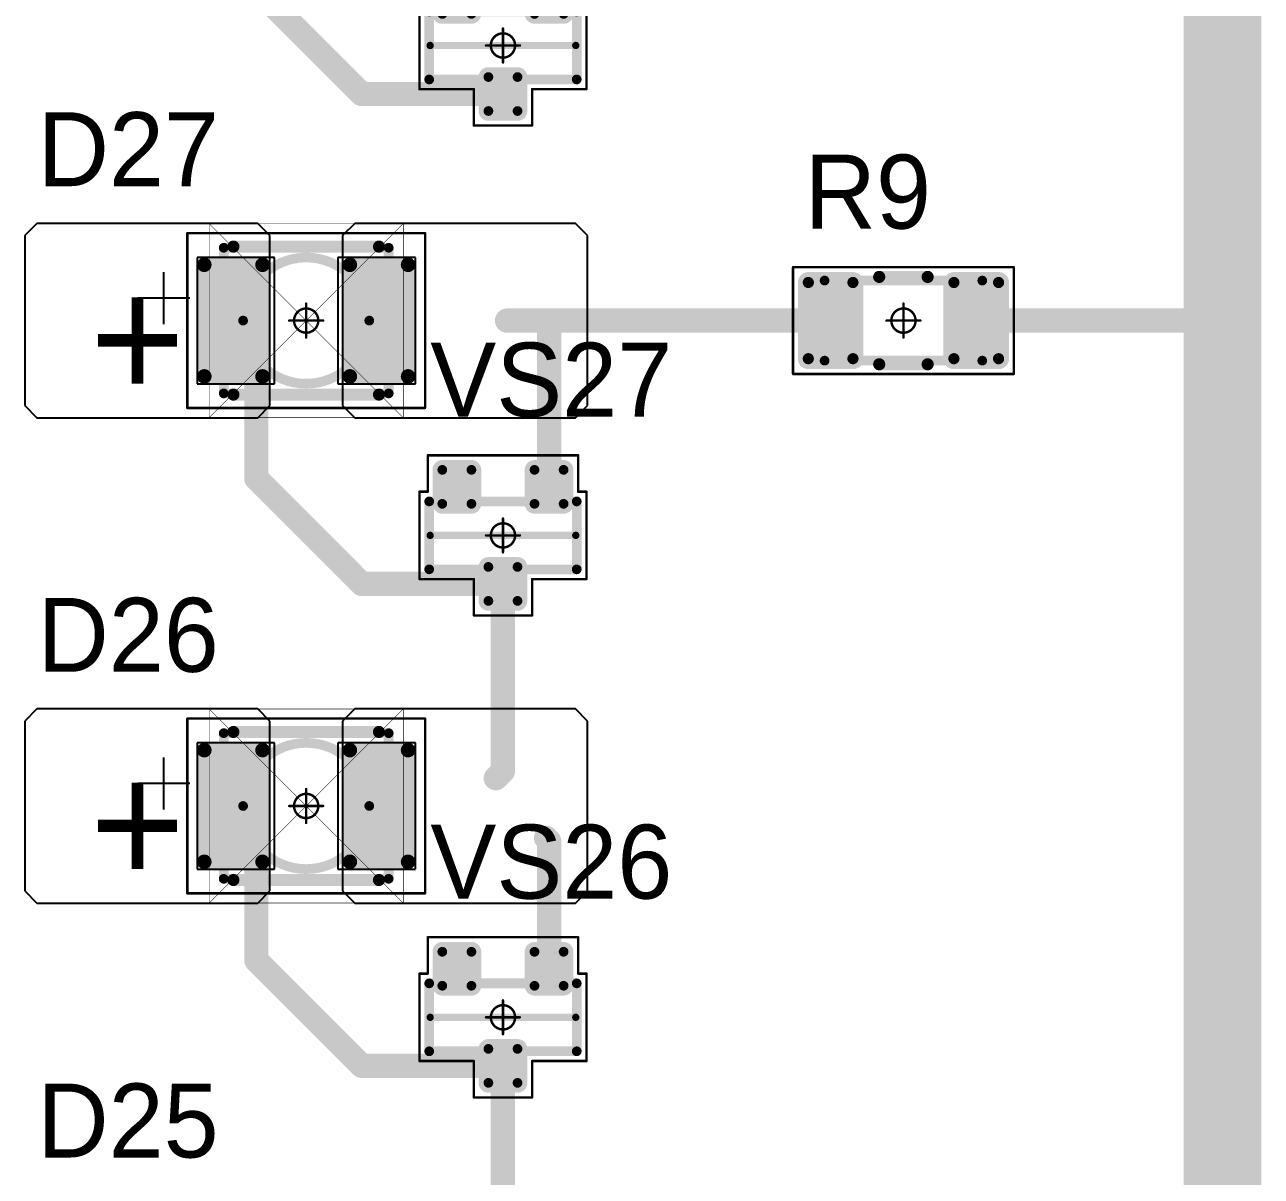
# Model space of a CAD drawing. Header units: millimetres. Extents: x 0 to 775, y 25 to 939.
# Drawn here: x 117.53 to 143.02, y 108.77 to 132.5 of the extents above; entities that cross this region are included whole.
import ezdxf

# ---------------------------------------------------------------- set-up
doc = ezdxf.new("R2010")
doc.units = ezdxf.units.MM
for name, color, linetype in [('Mechanical13', 56, 'Continuous'), ('Mechanical15', 56, 'Continuous'), ('Mechanical9', 56, 'Continuous'), ('TopLayer', 1, 'Continuous'), ('TopOverlay', 2, 'Continuous'), ('TopPaste', 8, 'Continuous'), ('TopSolder', 216, 'Continuous')]:
    doc.layers.add(name, color=color, linetype=linetype)

# ---------------------------------------------------------------- blocks, each defined once
blk = doc.blocks.new('SOT23_41')
at = {"layer": 'Mechanical13', "const_width": 0.2}
for points in [[(0.7, 1.52), (-0.7, 1.52)], [(-0.7, -1.52), (-0.7, 1.52)], [(0.7, -1.52), (0.7, 1.52)], [(0.7, -1.52), (-0.7, -1.52)]]:
    blk.add_lwpolyline(points, dxfattribs=at)
at = {"layer": 'Mechanical13', "const_width": 0.1}
for points in [[(-0.75, 1.52, 1), (-0.65, 1.52, 1)], [(-0.75, 1.52, 1), (-0.65, 1.52, 1)], [(0.65, 1.52, 1), (0.75, 1.52, 1)], [(0.65, 1.52, 1), (0.75, 1.52, 1)], [(-0.75, -1.52, 1), (-0.65, -1.52, 1)], [(-0.75, -1.52, 1), (-0.65, -1.52, 1)], [(0.65, -1.52, 1), (0.75, -1.52, 1)], [(0.65, -1.52, 1), (0.75, -1.52, 1)]]:
    blk.add_lwpolyline(points, format="xyb", close=True, dxfattribs=at)
at = {"layer": 'Mechanical15', "const_width": 0.05}
for points in [[(-1.65, -1.55), (-1.65, 1.55)], [(-0.9, 1.55), (-1.65, 1.55)], [(-0.9, 1.55), (-0.9, 1.72)], [(0.9, 1.72), (-0.9, 1.72)], [(0.9, 0.6), (0.9, 1.72)], [(1.65, 0.6), (0.9, 0.6)], [(1.65, -0.6), (1.65, 0.6)], [(0, -0.35), (0, 0.35)], [(0.35, 0), (-0.35, 0)], [(1.65, -0.6), (0.9, -0.6)], [(0.9, -1.72), (0.9, -0.6)], [(-0.9, -1.55), (-1.65, -1.55)], [(-0.9, -1.72), (-0.9, -1.55)], [(0.9, -1.72), (-0.9, -1.72)]]:
    blk.add_lwpolyline(points, dxfattribs=at)
at = {"layer": 'Mechanical15'}
for points, const_width in [([(-1.662, 1.55, 1), (-1.637, 1.55, 1)], 0.025), ([(-1.662, 1.55, 1), (-1.637, 1.55, 1)], 0.025), ([(-0.913, 1.72, 1), (-0.888, 1.72, 1)], 0.025), ([(-0.913, 1.72, 1), (-0.888, 1.72, 1)], 0.025), ([(-0.913, 1.55, 1), (-0.888, 1.55, 1)], 0.025), ([(-0.913, 1.55, 1), (-0.888, 1.55, 1)], 0.025), ([(0.888, 1.72, 1), (0.913, 1.72, 1)], 0.025), ([(0.888, 1.72, 1), (0.913, 1.72, 1)], 0.025), ([(0.888, 0.6, 1), (0.913, 0.6, 1)], 0.025), ([(0.888, 0.6, 1), (0.913, 0.6, 1)], 0.025), ([(1.637, 0.6, 1), (1.662, 0.6, 1)], 0.025), ([(1.637, 0.6, 1), (1.662, 0.6, 1)], 0.025), ([(0.25, 0, 1), (-0.25, 0, 1)], 0.05), ([(-0.012, 0.35, 1), (0.012, 0.35, 1)], 0.025), ([(-0.362, 0, 1), (-0.337, 0, 1)], 0.025), ([(-0.262, 0, 1), (-0.238, 0, 1)], 0.025), ([(0.238, 0, 1), (0.262, 0, 1)], 0.025), ([(0.337, 0, 1), (0.362, 0, 1)], 0.025), ([(-0.012, -0.35, 1), (0.012, -0.35, 1)], 0.025), ([(0.888, -0.6, 1), (0.913, -0.6, 1)], 0.025), ([(0.888, -0.6, 1), (0.913, -0.6, 1)], 0.025), ([(1.637, -0.6, 1), (1.662, -0.6, 1)], 0.025), ([(1.637, -0.6, 1), (1.662, -0.6, 1)], 0.025), ([(-1.662, -1.55, 1), (-1.637, -1.55, 1)], 0.025), ([(-1.662, -1.55, 1), (-1.637, -1.55, 1)], 0.025), ([(-0.913, -1.55, 1), (-0.888, -1.55, 1)], 0.025), ([(-0.913, -1.55, 1), (-0.888, -1.55, 1)], 0.025), ([(-0.913, -1.72, 1), (-0.888, -1.72, 1)], 0.025), ([(-0.913, -1.72, 1), (-0.888, -1.72, 1)], 0.025), ([(0.888, -1.72, 1), (0.913, -1.72, 1)], 0.025), ([(0.888, -1.72, 1), (0.913, -1.72, 1)], 0.025)]:
    blk.add_lwpolyline(points, format="xyb", close=True, dxfattribs=dict(at, const_width=const_width))
at = {"layer": 'TopLayer', "const_width": 0.1}
for points in [[(-1.4, 1.25, 1), (-1.3, 1.25, 1)], [(-0.7, 1.25, 1), (-0.6, 1.25, 1)], [(-1.4, 0.65, 1), (-1.3, 0.65, 1)], [(-0.7, 0.65, 1), (-0.6, 0.65, 1)], [(0.6, 0.3, 1), (0.7, 0.3, 1)], [(1.3, 0.3, 1), (1.4, 0.3, 1)], [(0.6, -0.3, 1), (0.7, -0.3, 1)], [(1.3, -0.3, 1), (1.4, -0.3, 1)], [(-1.4, -0.65, 1), (-1.3, -0.65, 1)], [(-0.7, -0.65, 1), (-0.6, -0.65, 1)], [(-1.4, -1.25, 1), (-1.3, -1.25, 1)], [(-0.7, -1.25, 1), (-0.6, -1.25, 1)]]:
    blk.add_lwpolyline(points, format="xyb", close=True, dxfattribs=at)
at = {"layer": 'TopLayer'}
for points in [[(-1.35, 1.35), (-1.35, 0.55), (-0.65, 1.35), (-0.65, 0.55)], [(-1.45, 1.25), (-1.45, 0.65), (-0.55, 1.25), (-0.55, 0.65)], [(0.55, 0.3), (0.55, -0.3), (1.45, 0.3), (1.45, -0.3)], [(0.65, 0.4), (0.65, -0.4), (1.35, 0.4), (1.35, -0.4)], [(-1.45, -0.65), (-1.45, -1.25), (-0.55, -0.65), (-0.55, -1.25)], [(-1.35, -0.55), (-1.35, -1.35), (-0.65, -0.55), (-0.65, -1.35)]]:
    blk.add_solid(points, dxfattribs=at)
at = {"layer": 'TopOverlay', "const_width": 0.15}
blk.add_lwpolyline([(0, -1.5), (0, 1.5)], dxfattribs=at)
at = {"layer": 'TopOverlay', "const_width": 0.075}
for points in [[(-0.038, 1.5, 1), (0.038, 1.5, 1)], [(-0.038, -1.5, 1), (0.038, -1.5, 1)]]:
    blk.add_lwpolyline(points, format="xyb", close=True, dxfattribs=at)
at = {"layer": 'TopPaste', "const_width": 0.075}
for points in [[(-1.387, 1.25, 1), (-1.313, 1.25, 1)], [(-0.687, 1.25, 1), (-0.613, 1.25, 1)], [(-1.387, 0.65, 1), (-1.313, 0.65, 1)], [(-0.687, 0.65, 1), (-0.613, 0.65, 1)], [(0.613, 0.3, 1), (0.687, 0.3, 1)], [(1.313, 0.3, 1), (1.387, 0.3, 1)], [(0.613, -0.3, 1), (0.687, -0.3, 1)], [(1.313, -0.3, 1), (1.387, -0.3, 1)], [(-1.387, -0.65, 1), (-1.313, -0.65, 1)], [(-0.687, -0.65, 1), (-0.613, -0.65, 1)], [(-1.387, -1.25, 1), (-1.313, -1.25, 1)], [(-0.687, -1.25, 1), (-0.613, -1.25, 1)]]:
    blk.add_lwpolyline(points, format="xyb", close=True, dxfattribs=at)
at = {"layer": 'TopPaste'}
for points in [[(-1.35, 1.325), (-1.35, 0.575), (-0.65, 1.325), (-0.65, 0.575)], [(-1.425, 1.25), (-1.425, 0.65), (-0.575, 1.25), (-0.575, 0.65)], [(0.575, 0.3), (0.575, -0.3), (1.425, 0.3), (1.425, -0.3)], [(0.65, 0.375), (0.65, -0.375), (1.35, 0.375), (1.35, -0.375)], [(-1.425, -0.65), (-1.425, -1.25), (-0.575, -0.65), (-0.575, -1.25)], [(-1.35, -0.575), (-1.35, -1.325), (-0.65, -0.575), (-0.65, -1.325)]]:
    blk.add_solid(points, dxfattribs=at)
at = {"layer": 'TopSolder', "const_width": 0.202}
for points in [[(-1.451, 1.25, 1), (-1.249, 1.25, 1)], [(-0.751, 1.25, 1), (-0.549, 1.25, 1)], [(-1.451, 0.65, 1), (-1.249, 0.65, 1)], [(-0.751, 0.65, 1), (-0.549, 0.65, 1)], [(0.549, 0.3, 1), (0.751, 0.3, 1)], [(1.249, 0.3, 1), (1.451, 0.3, 1)], [(0.549, -0.3, 1), (0.751, -0.3, 1)], [(1.249, -0.3, 1), (1.451, -0.3, 1)], [(-1.451, -0.65, 1), (-1.249, -0.65, 1)], [(-0.751, -0.65, 1), (-0.549, -0.65, 1)], [(-1.451, -1.25, 1), (-1.249, -1.25, 1)], [(-0.751, -1.25, 1), (-0.549, -1.25, 1)]]:
    blk.add_lwpolyline(points, format="xyb", close=True, dxfattribs=at)
at = {"layer": 'TopSolder'}
for points in [[(-1.35, 1.452), (-1.35, 0.448), (-0.65, 1.452), (-0.65, 0.448)], [(-1.552, 1.25), (-1.552, 0.65), (-0.448, 1.25), (-0.448, 0.65)], [(0.448, 0.3), (0.448, -0.3), (1.552, 0.3), (1.552, -0.3)], [(0.65, 0.502), (0.65, -0.502), (1.35, 0.502), (1.35, -0.502)], [(-1.35, -0.448), (-1.35, -1.452), (-0.65, -0.448), (-0.65, -1.452)], [(-1.552, -0.65), (-1.552, -1.25), (-0.448, -0.65), (-0.448, -1.25)]]:
    blk.add_solid(points, dxfattribs=at)
blk = doc.blocks.new('SOT23_42')
at = {"layer": 'Mechanical13', "const_width": 0.2}
for points in [[(0.7, 1.52), (-0.7, 1.52)], [(-0.7, -1.52), (-0.7, 1.52)], [(0.7, -1.52), (0.7, 1.52)], [(0.7, -1.52), (-0.7, -1.52)]]:
    blk.add_lwpolyline(points, dxfattribs=at)
at = {"layer": 'Mechanical13', "const_width": 0.1}
for points in [[(-0.75, 1.52, 1), (-0.65, 1.52, 1)], [(-0.75, 1.52, 1), (-0.65, 1.52, 1)], [(0.65, 1.52, 1), (0.75, 1.52, 1)], [(0.65, 1.52, 1), (0.75, 1.52, 1)], [(-0.75, -1.52, 1), (-0.65, -1.52, 1)], [(-0.75, -1.52, 1), (-0.65, -1.52, 1)], [(0.65, -1.52, 1), (0.75, -1.52, 1)], [(0.65, -1.52, 1), (0.75, -1.52, 1)]]:
    blk.add_lwpolyline(points, format="xyb", close=True, dxfattribs=at)
at = {"layer": 'Mechanical15', "const_width": 0.05}
for points in [[(-1.65, -1.55), (-1.65, 1.55)], [(-0.9, 1.55), (-1.65, 1.55)], [(-0.9, 1.55), (-0.9, 1.72)], [(0.9, 1.72), (-0.9, 1.72)], [(0.9, 0.6), (0.9, 1.72)], [(1.65, 0.6), (0.9, 0.6)], [(1.65, -0.6), (1.65, 0.6)], [(0, -0.35), (0, 0.35)], [(0.35, 0), (-0.35, 0)], [(1.65, -0.6), (0.9, -0.6)], [(0.9, -1.72), (0.9, -0.6)], [(-0.9, -1.55), (-1.65, -1.55)], [(-0.9, -1.72), (-0.9, -1.55)], [(0.9, -1.72), (-0.9, -1.72)]]:
    blk.add_lwpolyline(points, dxfattribs=at)
at = {"layer": 'Mechanical15'}
for points, const_width in [([(-1.662, 1.55, 1), (-1.637, 1.55, 1)], 0.025), ([(-1.662, 1.55, 1), (-1.637, 1.55, 1)], 0.025), ([(-0.913, 1.72, 1), (-0.888, 1.72, 1)], 0.025), ([(-0.913, 1.72, 1), (-0.888, 1.72, 1)], 0.025), ([(-0.913, 1.55, 1), (-0.888, 1.55, 1)], 0.025), ([(-0.913, 1.55, 1), (-0.888, 1.55, 1)], 0.025), ([(0.888, 1.72, 1), (0.913, 1.72, 1)], 0.025), ([(0.888, 1.72, 1), (0.913, 1.72, 1)], 0.025), ([(0.888, 0.6, 1), (0.913, 0.6, 1)], 0.025), ([(0.888, 0.6, 1), (0.913, 0.6, 1)], 0.025), ([(1.637, 0.6, 1), (1.662, 0.6, 1)], 0.025), ([(1.637, 0.6, 1), (1.662, 0.6, 1)], 0.025), ([(0.25, 0, 1), (-0.25, 0, 1)], 0.05), ([(-0.012, 0.35, 1), (0.012, 0.35, 1)], 0.025), ([(-0.362, 0, 1), (-0.337, 0, 1)], 0.025), ([(-0.262, 0, 1), (-0.238, 0, 1)], 0.025), ([(0.238, 0, 1), (0.262, 0, 1)], 0.025), ([(0.337, 0, 1), (0.362, 0, 1)], 0.025), ([(-0.012, -0.35, 1), (0.012, -0.35, 1)], 0.025), ([(0.888, -0.6, 1), (0.913, -0.6, 1)], 0.025), ([(0.888, -0.6, 1), (0.913, -0.6, 1)], 0.025), ([(1.637, -0.6, 1), (1.662, -0.6, 1)], 0.025), ([(1.637, -0.6, 1), (1.662, -0.6, 1)], 0.025), ([(-1.662, -1.55, 1), (-1.637, -1.55, 1)], 0.025), ([(-1.662, -1.55, 1), (-1.637, -1.55, 1)], 0.025), ([(-0.913, -1.55, 1), (-0.888, -1.55, 1)], 0.025), ([(-0.913, -1.55, 1), (-0.888, -1.55, 1)], 0.025), ([(-0.913, -1.72, 1), (-0.888, -1.72, 1)], 0.025), ([(-0.913, -1.72, 1), (-0.888, -1.72, 1)], 0.025), ([(0.888, -1.72, 1), (0.913, -1.72, 1)], 0.025), ([(0.888, -1.72, 1), (0.913, -1.72, 1)], 0.025)]:
    blk.add_lwpolyline(points, format="xyb", close=True, dxfattribs=dict(at, const_width=const_width))
at = {"layer": 'TopLayer', "const_width": 0.1}
for points in [[(-1.4, 1.25, 1), (-1.3, 1.25, 1)], [(-0.7, 1.25, 1), (-0.6, 1.25, 1)], [(-1.4, 0.65, 1), (-1.3, 0.65, 1)], [(-0.7, 0.65, 1), (-0.6, 0.65, 1)], [(0.6, 0.3, 1), (0.7, 0.3, 1)], [(1.3, 0.3, 1), (1.4, 0.3, 1)], [(0.6, -0.3, 1), (0.7, -0.3, 1)], [(1.3, -0.3, 1), (1.4, -0.3, 1)], [(-1.4, -0.65, 1), (-1.3, -0.65, 1)], [(-0.7, -0.65, 1), (-0.6, -0.65, 1)], [(-1.4, -1.25, 1), (-1.3, -1.25, 1)], [(-0.7, -1.25, 1), (-0.6, -1.25, 1)]]:
    blk.add_lwpolyline(points, format="xyb", close=True, dxfattribs=at)
at = {"layer": 'TopLayer'}
for points in [[(-1.35, 1.35), (-1.35, 0.55), (-0.65, 1.35), (-0.65, 0.55)], [(-1.45, 1.25), (-1.45, 0.65), (-0.55, 1.25), (-0.55, 0.65)], [(0.55, 0.3), (0.55, -0.3), (1.45, 0.3), (1.45, -0.3)], [(0.65, 0.4), (0.65, -0.4), (1.35, 0.4), (1.35, -0.4)], [(-1.45, -0.65), (-1.45, -1.25), (-0.55, -0.65), (-0.55, -1.25)], [(-1.35, -0.55), (-1.35, -1.35), (-0.65, -0.55), (-0.65, -1.35)]]:
    blk.add_solid(points, dxfattribs=at)
at = {"layer": 'TopOverlay', "const_width": 0.15}
blk.add_lwpolyline([(0, -1.5), (0, 1.5)], dxfattribs=at)
at = {"layer": 'TopOverlay', "const_width": 0.075}
for points in [[(-0.038, 1.5, 1), (0.038, 1.5, 1)], [(-0.038, -1.5, 1), (0.038, -1.5, 1)]]:
    blk.add_lwpolyline(points, format="xyb", close=True, dxfattribs=at)
at = {"layer": 'TopPaste', "const_width": 0.075}
for points in [[(-1.387, 1.25, 1), (-1.313, 1.25, 1)], [(-0.687, 1.25, 1), (-0.613, 1.25, 1)], [(-1.387, 0.65, 1), (-1.313, 0.65, 1)], [(-0.687, 0.65, 1), (-0.613, 0.65, 1)], [(0.613, 0.3, 1), (0.687, 0.3, 1)], [(1.313, 0.3, 1), (1.387, 0.3, 1)], [(0.613, -0.3, 1), (0.687, -0.3, 1)], [(1.313, -0.3, 1), (1.387, -0.3, 1)], [(-1.387, -0.65, 1), (-1.313, -0.65, 1)], [(-0.687, -0.65, 1), (-0.613, -0.65, 1)], [(-1.387, -1.25, 1), (-1.313, -1.25, 1)], [(-0.687, -1.25, 1), (-0.613, -1.25, 1)]]:
    blk.add_lwpolyline(points, format="xyb", close=True, dxfattribs=at)
at = {"layer": 'TopPaste'}
for points in [[(-1.35, 1.325), (-1.35, 0.575), (-0.65, 1.325), (-0.65, 0.575)], [(-1.425, 1.25), (-1.425, 0.65), (-0.575, 1.25), (-0.575, 0.65)], [(0.575, 0.3), (0.575, -0.3), (1.425, 0.3), (1.425, -0.3)], [(0.65, 0.375), (0.65, -0.375), (1.35, 0.375), (1.35, -0.375)], [(-1.425, -0.65), (-1.425, -1.25), (-0.575, -0.65), (-0.575, -1.25)], [(-1.35, -0.575), (-1.35, -1.325), (-0.65, -0.575), (-0.65, -1.325)]]:
    blk.add_solid(points, dxfattribs=at)
at = {"layer": 'TopSolder', "const_width": 0.202}
for points in [[(-1.451, 1.25, 1), (-1.249, 1.25, 1)], [(-0.751, 1.25, 1), (-0.549, 1.25, 1)], [(-1.451, 0.65, 1), (-1.249, 0.65, 1)], [(-0.751, 0.65, 1), (-0.549, 0.65, 1)], [(0.549, 0.3, 1), (0.751, 0.3, 1)], [(1.249, 0.3, 1), (1.451, 0.3, 1)], [(0.549, -0.3, 1), (0.751, -0.3, 1)], [(1.249, -0.3, 1), (1.451, -0.3, 1)], [(-1.451, -0.65, 1), (-1.249, -0.65, 1)], [(-0.751, -0.65, 1), (-0.549, -0.65, 1)], [(-1.451, -1.25, 1), (-1.249, -1.25, 1)], [(-0.751, -1.25, 1), (-0.549, -1.25, 1)]]:
    blk.add_lwpolyline(points, format="xyb", close=True, dxfattribs=at)
at = {"layer": 'TopSolder'}
for points in [[(-1.35, 1.452), (-1.35, 0.448), (-0.65, 1.452), (-0.65, 0.448)], [(-1.552, 1.25), (-1.552, 0.65), (-0.448, 1.25), (-0.448, 0.65)], [(0.448, 0.3), (0.448, -0.3), (1.552, 0.3), (1.552, -0.3)], [(0.65, 0.502), (0.65, -0.502), (1.35, 0.502), (1.35, -0.502)], [(-1.35, -0.448), (-1.35, -1.452), (-0.65, -0.448), (-0.65, -1.452)], [(-1.552, -0.65), (-1.552, -1.25), (-0.448, -0.65), (-0.448, -1.25)]]:
    blk.add_solid(points, dxfattribs=at)
blk = doc.blocks.new('SOT23_43')
at = {"layer": 'Mechanical13', "const_width": 0.2}
for points in [[(0.7, 1.52), (-0.7, 1.52)], [(-0.7, -1.52), (-0.7, 1.52)], [(0.7, -1.52), (0.7, 1.52)], [(0.7, -1.52), (-0.7, -1.52)]]:
    blk.add_lwpolyline(points, dxfattribs=at)
at = {"layer": 'Mechanical13', "const_width": 0.1}
for points in [[(-0.75, 1.52, 1), (-0.65, 1.52, 1)], [(-0.75, 1.52, 1), (-0.65, 1.52, 1)], [(0.65, 1.52, 1), (0.75, 1.52, 1)], [(0.65, 1.52, 1), (0.75, 1.52, 1)], [(-0.75, -1.52, 1), (-0.65, -1.52, 1)], [(-0.75, -1.52, 1), (-0.65, -1.52, 1)], [(0.65, -1.52, 1), (0.75, -1.52, 1)], [(0.65, -1.52, 1), (0.75, -1.52, 1)]]:
    blk.add_lwpolyline(points, format="xyb", close=True, dxfattribs=at)
at = {"layer": 'Mechanical15', "const_width": 0.05}
for points in [[(-1.65, -1.55), (-1.65, 1.55)], [(-0.9, 1.55), (-1.65, 1.55)], [(-0.9, 1.55), (-0.9, 1.72)], [(0.9, 1.72), (-0.9, 1.72)], [(0.9, 0.6), (0.9, 1.72)], [(1.65, 0.6), (0.9, 0.6)], [(1.65, -0.6), (1.65, 0.6)], [(0, -0.35), (0, 0.35)], [(0.35, 0), (-0.35, 0)], [(1.65, -0.6), (0.9, -0.6)], [(0.9, -1.72), (0.9, -0.6)], [(-0.9, -1.55), (-1.65, -1.55)], [(-0.9, -1.72), (-0.9, -1.55)], [(0.9, -1.72), (-0.9, -1.72)]]:
    blk.add_lwpolyline(points, dxfattribs=at)
at = {"layer": 'Mechanical15'}
for points, const_width in [([(-1.662, 1.55, 1), (-1.637, 1.55, 1)], 0.025), ([(-1.662, 1.55, 1), (-1.637, 1.55, 1)], 0.025), ([(-0.913, 1.72, 1), (-0.888, 1.72, 1)], 0.025), ([(-0.913, 1.72, 1), (-0.888, 1.72, 1)], 0.025), ([(-0.913, 1.55, 1), (-0.888, 1.55, 1)], 0.025), ([(-0.913, 1.55, 1), (-0.888, 1.55, 1)], 0.025), ([(0.888, 1.72, 1), (0.913, 1.72, 1)], 0.025), ([(0.888, 1.72, 1), (0.913, 1.72, 1)], 0.025), ([(0.888, 0.6, 1), (0.913, 0.6, 1)], 0.025), ([(0.888, 0.6, 1), (0.913, 0.6, 1)], 0.025), ([(1.637, 0.6, 1), (1.662, 0.6, 1)], 0.025), ([(1.637, 0.6, 1), (1.662, 0.6, 1)], 0.025), ([(0.25, 0, 1), (-0.25, 0, 1)], 0.05), ([(-0.012, 0.35, 1), (0.012, 0.35, 1)], 0.025), ([(-0.362, 0, 1), (-0.337, 0, 1)], 0.025), ([(-0.262, 0, 1), (-0.238, 0, 1)], 0.025), ([(0.238, 0, 1), (0.262, 0, 1)], 0.025), ([(0.337, 0, 1), (0.362, 0, 1)], 0.025), ([(-0.012, -0.35, 1), (0.012, -0.35, 1)], 0.025), ([(0.888, -0.6, 1), (0.913, -0.6, 1)], 0.025), ([(0.888, -0.6, 1), (0.913, -0.6, 1)], 0.025), ([(1.637, -0.6, 1), (1.662, -0.6, 1)], 0.025), ([(1.637, -0.6, 1), (1.662, -0.6, 1)], 0.025), ([(-1.662, -1.55, 1), (-1.637, -1.55, 1)], 0.025), ([(-1.662, -1.55, 1), (-1.637, -1.55, 1)], 0.025), ([(-0.913, -1.55, 1), (-0.888, -1.55, 1)], 0.025), ([(-0.913, -1.55, 1), (-0.888, -1.55, 1)], 0.025), ([(-0.913, -1.72, 1), (-0.888, -1.72, 1)], 0.025), ([(-0.913, -1.72, 1), (-0.888, -1.72, 1)], 0.025), ([(0.888, -1.72, 1), (0.913, -1.72, 1)], 0.025), ([(0.888, -1.72, 1), (0.913, -1.72, 1)], 0.025)]:
    blk.add_lwpolyline(points, format="xyb", close=True, dxfattribs=dict(at, const_width=const_width))
at = {"layer": 'TopLayer', "const_width": 0.1}
for points in [[(-1.4, 1.25, 1), (-1.3, 1.25, 1)], [(-0.7, 1.25, 1), (-0.6, 1.25, 1)], [(-1.4, 0.65, 1), (-1.3, 0.65, 1)], [(-0.7, 0.65, 1), (-0.6, 0.65, 1)], [(0.6, 0.3, 1), (0.7, 0.3, 1)], [(1.3, 0.3, 1), (1.4, 0.3, 1)], [(0.6, -0.3, 1), (0.7, -0.3, 1)], [(1.3, -0.3, 1), (1.4, -0.3, 1)], [(-1.4, -0.65, 1), (-1.3, -0.65, 1)], [(-0.7, -0.65, 1), (-0.6, -0.65, 1)], [(-1.4, -1.25, 1), (-1.3, -1.25, 1)], [(-0.7, -1.25, 1), (-0.6, -1.25, 1)]]:
    blk.add_lwpolyline(points, format="xyb", close=True, dxfattribs=at)
at = {"layer": 'TopLayer'}
for points in [[(-1.35, 1.35), (-1.35, 0.55), (-0.65, 1.35), (-0.65, 0.55)], [(-1.45, 1.25), (-1.45, 0.65), (-0.55, 1.25), (-0.55, 0.65)], [(0.55, 0.3), (0.55, -0.3), (1.45, 0.3), (1.45, -0.3)], [(0.65, 0.4), (0.65, -0.4), (1.35, 0.4), (1.35, -0.4)], [(-1.45, -0.65), (-1.45, -1.25), (-0.55, -0.65), (-0.55, -1.25)], [(-1.35, -0.55), (-1.35, -1.35), (-0.65, -0.55), (-0.65, -1.35)]]:
    blk.add_solid(points, dxfattribs=at)
at = {"layer": 'TopOverlay', "const_width": 0.15}
blk.add_lwpolyline([(0, -1.5), (0, 1.5)], dxfattribs=at)
at = {"layer": 'TopOverlay', "const_width": 0.075}
for points in [[(-0.038, 1.5, 1), (0.038, 1.5, 1)], [(-0.038, -1.5, 1), (0.038, -1.5, 1)]]:
    blk.add_lwpolyline(points, format="xyb", close=True, dxfattribs=at)
at = {"layer": 'TopPaste', "const_width": 0.075}
for points in [[(-1.387, 1.25, 1), (-1.313, 1.25, 1)], [(-0.687, 1.25, 1), (-0.613, 1.25, 1)], [(-1.387, 0.65, 1), (-1.313, 0.65, 1)], [(-0.687, 0.65, 1), (-0.613, 0.65, 1)], [(0.613, 0.3, 1), (0.687, 0.3, 1)], [(1.313, 0.3, 1), (1.387, 0.3, 1)], [(0.613, -0.3, 1), (0.687, -0.3, 1)], [(1.313, -0.3, 1), (1.387, -0.3, 1)], [(-1.387, -0.65, 1), (-1.313, -0.65, 1)], [(-0.687, -0.65, 1), (-0.613, -0.65, 1)], [(-1.387, -1.25, 1), (-1.313, -1.25, 1)], [(-0.687, -1.25, 1), (-0.613, -1.25, 1)]]:
    blk.add_lwpolyline(points, format="xyb", close=True, dxfattribs=at)
at = {"layer": 'TopPaste'}
for points in [[(-1.35, 1.325), (-1.35, 0.575), (-0.65, 1.325), (-0.65, 0.575)], [(-1.425, 1.25), (-1.425, 0.65), (-0.575, 1.25), (-0.575, 0.65)], [(0.575, 0.3), (0.575, -0.3), (1.425, 0.3), (1.425, -0.3)], [(0.65, 0.375), (0.65, -0.375), (1.35, 0.375), (1.35, -0.375)], [(-1.425, -0.65), (-1.425, -1.25), (-0.575, -0.65), (-0.575, -1.25)], [(-1.35, -0.575), (-1.35, -1.325), (-0.65, -0.575), (-0.65, -1.325)]]:
    blk.add_solid(points, dxfattribs=at)
at = {"layer": 'TopSolder', "const_width": 0.202}
for points in [[(-1.451, 1.25, 1), (-1.249, 1.25, 1)], [(-0.751, 1.25, 1), (-0.549, 1.25, 1)], [(-1.451, 0.65, 1), (-1.249, 0.65, 1)], [(-0.751, 0.65, 1), (-0.549, 0.65, 1)], [(0.549, 0.3, 1), (0.751, 0.3, 1)], [(1.249, 0.3, 1), (1.451, 0.3, 1)], [(0.549, -0.3, 1), (0.751, -0.3, 1)], [(1.249, -0.3, 1), (1.451, -0.3, 1)], [(-1.451, -0.65, 1), (-1.249, -0.65, 1)], [(-0.751, -0.65, 1), (-0.549, -0.65, 1)], [(-1.451, -1.25, 1), (-1.249, -1.25, 1)], [(-0.751, -1.25, 1), (-0.549, -1.25, 1)]]:
    blk.add_lwpolyline(points, format="xyb", close=True, dxfattribs=at)
at = {"layer": 'TopSolder'}
for points in [[(-1.35, 1.452), (-1.35, 0.448), (-0.65, 1.452), (-0.65, 0.448)], [(-1.552, 1.25), (-1.552, 0.65), (-0.448, 1.25), (-0.448, 0.65)], [(0.448, 0.3), (0.448, -0.3), (1.552, 0.3), (1.552, -0.3)], [(0.65, 0.502), (0.65, -0.502), (1.35, 0.502), (1.35, -0.502)], [(-1.35, -0.448), (-1.35, -1.452), (-0.65, -0.448), (-0.65, -1.452)], [(-1.552, -0.65), (-1.552, -1.25), (-0.448, -0.65), (-0.448, -1.25)]]:
    blk.add_solid(points, dxfattribs=at)
blk = doc.blocks.new('RC1206S_85')
at = {"layer": 'Mechanical13', "const_width": 0.2}
for points in [[(-1.625, 0.825), (-1.625, -0.825)], [(1.625, 0.825), (-1.625, 0.825)], [(1.625, 0.825), (1.625, -0.825)], [(1.625, -0.825), (-1.625, -0.825)]]:
    blk.add_lwpolyline(points, dxfattribs=at)
at = {"layer": 'Mechanical13', "const_width": 0.1}
for points in [[(-1.675, 0.825, 1), (-1.575, 0.825, 1)], [(-1.675, 0.825, 1), (-1.575, 0.825, 1)], [(1.575, 0.825, 1), (1.675, 0.825, 1)], [(1.575, 0.825, 1), (1.675, 0.825, 1)], [(-1.675, -0.825, 1), (-1.575, -0.825, 1)], [(-1.675, -0.825, 1), (-1.575, -0.825, 1)], [(1.575, -0.825, 1), (1.675, -0.825, 1)], [(1.575, -0.825, 1), (1.675, -0.825, 1)]]:
    blk.add_lwpolyline(points, format="xyb", close=True, dxfattribs=at)
at = {"layer": 'Mechanical15', "const_width": 0.05}
for points in [[(-2.275, 1.1), (-2.275, -1.1)], [(2.275, 1.1), (-2.275, 1.1)], [(2.275, 1.1), (2.275, -1.1)], [(0, 0.35), (0, -0.35)], [(0.35, 0), (-0.35, 0)], [(2.275, -1.1), (-2.275, -1.1)]]:
    blk.add_lwpolyline(points, dxfattribs=at)
at = {"layer": 'Mechanical15'}
for points, const_width in [([(-2.287, 1.1, 1), (-2.262, 1.1, 1)], 0.025), ([(-2.287, 1.1, 1), (-2.262, 1.1, 1)], 0.025), ([(2.262, 1.1, 1), (2.287, 1.1, 1)], 0.025), ([(2.262, 1.1, 1), (2.287, 1.1, 1)], 0.025), ([(0.25, 0, 1), (-0.25, 0, 1)], 0.05), ([(-0.012, 0.35, 1), (0.012, 0.35, 1)], 0.025), ([(-0.362, 0, 1), (-0.337, 0, 1)], 0.025), ([(-0.262, 0, 1), (-0.238, 0, 1)], 0.025), ([(0.238, 0, 1), (0.262, 0, 1)], 0.025), ([(0.337, 0, 1), (0.362, 0, 1)], 0.025), ([(-0.012, -0.35, 1), (0.012, -0.35, 1)], 0.025), ([(-2.287, -1.1, 1), (-2.262, -1.1, 1)], 0.025), ([(-2.287, -1.1, 1), (-2.262, -1.1, 1)], 0.025), ([(2.262, -1.1, 1), (2.287, -1.1, 1)], 0.025), ([(2.262, -1.1, 1), (2.287, -1.1, 1)], 0.025)]:
    blk.add_lwpolyline(points, format="xyb", close=True, dxfattribs=dict(at, const_width=const_width))
at = {"layer": 'TopLayer', "const_width": 0.115}
for points in [[(-2.018, 0.785, 1), (-1.903, 0.785, 1)], [(-1.098, 0.785, 1), (-0.983, 0.785, 1)], [(0.983, 0.785, 1), (1.098, 0.785, 1)], [(1.903, 0.785, 1), (2.018, 0.785, 1)], [(-2.018, -0.785, 1), (-1.903, -0.785, 1)], [(-1.098, -0.785, 1), (-0.983, -0.785, 1)], [(0.983, -0.785, 1), (1.098, -0.785, 1)], [(1.903, -0.785, 1), (2.018, -0.785, 1)]]:
    blk.add_lwpolyline(points, format="xyb", close=True, dxfattribs=at)
at = {"layer": 'TopLayer'}
for points in [[(-2.075, -0.785), (-0.925, -0.785), (-2.075, 0.785), (-0.925, 0.785)], [(-1.96, -0.9), (-1.04, -0.9), (-1.96, 0.9), (-1.04, 0.9)], [(0.925, -0.785), (2.075, -0.785), (0.925, 0.785), (2.075, 0.785)], [(1.04, -0.9), (1.96, -0.9), (1.04, 0.9), (1.96, 0.9)]]:
    blk.add_solid(points, dxfattribs=at)
at = {"layer": 'TopOverlay', "const_width": 0.25}
for points in [[(0.5, 0.9), (-0.5, 0.9)], [(0.5, -0.9), (-0.5, -0.9)]]:
    blk.add_lwpolyline(points, dxfattribs=at)
at = {"layer": 'TopOverlay', "const_width": 0.125}
for points in [[(-0.562, 0.9, 1), (-0.437, 0.9, 1)], [(0.437, 0.9, 1), (0.562, 0.9, 1)], [(-0.562, -0.9, 1), (-0.437, -0.9, 1)], [(0.437, -0.9, 1), (0.562, -0.9, 1)]]:
    blk.add_lwpolyline(points, format="xyb", close=True, dxfattribs=at)
at = {"layer": 'TopPaste', "const_width": 0.09}
for points in [[(-2.005, 0.785, 1), (-1.915, 0.785, 1)], [(-1.085, 0.785, 1), (-0.995, 0.785, 1)], [(0.995, 0.785, 1), (1.085, 0.785, 1)], [(1.915, 0.785, 1), (2.005, 0.785, 1)], [(-2.005, -0.785, 1), (-1.915, -0.785, 1)], [(-1.085, -0.785, 1), (-0.995, -0.785, 1)], [(0.995, -0.785, 1), (1.085, -0.785, 1)], [(1.915, -0.785, 1), (2.005, -0.785, 1)]]:
    blk.add_lwpolyline(points, format="xyb", close=True, dxfattribs=at)
at = {"layer": 'TopPaste'}
for points in [[(-2.05, -0.785), (-0.95, -0.785), (-2.05, 0.785), (-0.95, 0.785)], [(-1.96, -0.875), (-1.04, -0.875), (-1.96, 0.875), (-1.04, 0.875)], [(0.95, -0.785), (2.05, -0.785), (0.95, 0.785), (2.05, 0.785)], [(1.04, -0.875), (1.96, -0.875), (1.04, 0.875), (1.96, 0.875)]]:
    blk.add_solid(points, dxfattribs=at)
at = {"layer": 'TopSolder', "const_width": 0.215}
for points in [[(-2.068, 0.785, 1), (-1.853, 0.785, 1)], [(-1.148, 0.785, 1), (-0.933, 0.785, 1)], [(0.933, 0.785, 1), (1.148, 0.785, 1)], [(1.853, 0.785, 1), (2.068, 0.785, 1)], [(-2.068, -0.785, 1), (-1.853, -0.785, 1)], [(-1.148, -0.785, 1), (-0.933, -0.785, 1)], [(0.933, -0.785, 1), (1.148, -0.785, 1)], [(1.853, -0.785, 1), (2.068, -0.785, 1)]]:
    blk.add_lwpolyline(points, format="xyb", close=True, dxfattribs=at)
at = {"layer": 'TopSolder'}
for points in [[(-2.175, -0.785), (-0.825, -0.785), (-2.175, 0.785), (-0.825, 0.785)], [(-1.96, -1), (-1.04, -1), (-1.96, 1), (-1.04, 1)], [(0.825, -0.785), (2.175, -0.785), (0.825, 0.785), (2.175, 0.785)], [(1.04, -1), (1.96, -1), (1.04, 1), (1.96, 1)]]:
    blk.add_solid(points, dxfattribs=at)
blk = doc.blocks.new('T66G_135')
at = {"layer": 'Mechanical13'}
for p, q in [((2.936, 0.071), (2.936, -1)), ((2.4, -0.464), (3.471, -0.464))]:
    blk.add_line(p, q, dxfattribs=at)
at = {"layer": 'Mechanical13', "const_width": 0.2}
for points in [[(-1.7, 1.5), (-1.7, -1.5)], [(1.7, 1.5), (-1.7, 1.5)], [(1.7, 1.5), (1.7, -1.5)], [(1.7, -1.5), (-1.7, -1.5)]]:
    blk.add_lwpolyline(points, dxfattribs=at)
at = {"layer": 'Mechanical13'}
for points, const_width in [([(-1.75, 1.5, 1), (-1.65, 1.5, 1)], 0.1), ([(-1.75, 1.5, 1), (-1.65, 1.5, 1)], 0.1), ([(1.65, 1.5, 1), (1.75, 1.5, 1)], 0.1), ([(1.65, 1.5, 1), (1.75, 1.5, 1)], 0.1), ([(1.3, 0, 1), (-1.3, 0, 1)], 0.2), ([(-1.35, 0, 1), (-1.25, 0, 1)], 0.1), ([(1.25, 0, 1), (1.35, 0, 1)], 0.1), ([(-1.75, -1.5, 1), (-1.65, -1.5, 1)], 0.1), ([(-1.75, -1.5, 1), (-1.65, -1.5, 1)], 0.1), ([(1.65, -1.5, 1), (1.75, -1.5, 1)], 0.1), ([(1.65, -1.5, 1), (1.75, -1.5, 1)], 0.1)]:
    blk.add_lwpolyline(points, format="xyb", close=True, dxfattribs=dict(at, const_width=const_width))
at = {"layer": 'Mechanical15', "const_width": 0.05}
for points in [[(2.45, 1.8), (-2.45, 1.8)], [(-2.45, 1.8), (-2.45, -1.8)], [(2.45, 1.8), (2.45, -1.8)], [(0, 0.35), (0, -0.35)], [(0.35, 0), (-0.35, 0)], [(2.45, -1.8), (-2.45, -1.8)]]:
    blk.add_lwpolyline(points, dxfattribs=at)
at = {"layer": 'Mechanical15'}
for points, const_width in [([(-2.462, 1.8, 1), (-2.438, 1.8, 1)], 0.025), ([(-2.462, 1.8, 1), (-2.438, 1.8, 1)], 0.025), ([(2.438, 1.8, 1), (2.462, 1.8, 1)], 0.025), ([(2.438, 1.8, 1), (2.462, 1.8, 1)], 0.025), ([(0.25, 0, 1), (-0.25, 0, 1)], 0.05), ([(-0.012, 0.35, 1), (0.012, 0.35, 1)], 0.025), ([(-0.362, 0, 1), (-0.337, 0, 1)], 0.025), ([(-0.262, 0, 1), (-0.238, 0, 1)], 0.025), ([(0.238, 0, 1), (0.262, 0, 1)], 0.025), ([(0.337, 0, 1), (0.362, 0, 1)], 0.025), ([(-0.012, -0.35, 1), (0.012, -0.35, 1)], 0.025), ([(-2.462, -1.8, 1), (-2.438, -1.8, 1)], 0.025), ([(-2.462, -1.8, 1), (-2.438, -1.8, 1)], 0.025), ([(2.438, -1.8, 1), (2.462, -1.8, 1)], 0.025), ([(2.438, -1.8, 1), (2.462, -1.8, 1)], 0.025)]:
    blk.add_lwpolyline(points, format="xyb", close=True, dxfattribs=dict(at, const_width=const_width))
at = {"layer": 'TopLayer'}
for p, q in [((-5.55, 2), (-5.8, 1.75)), ((-1, 2), (-5.55, 2)), ((-0.75, 1.75), (-1, 2)), ((1, 2), (0.75, 1.75)), ((5.55, 2), (1, 2)), ((5.8, 1.75), (5.55, 2)), ((-5.8, 1.75), (-5.8, -1.75)), ((-0.75, -1.75), (-0.75, 1.75)), ((0.75, 1.75), (0.75, -1.75)), ((5.8, -1.75), (5.8, 1.75)), ((-5.8, -1.75), (-5.55, -2)), ((-1, -2), (-0.75, -1.75)), ((0.75, -1.75), (1, -2)), ((5.55, -2), (5.8, -1.75)), ((-5.55, -2), (-1, -2)), ((1, -2), (5.55, -2))]:
    blk.add_line(p, q, dxfattribs=at)
at = {"layer": 'TopLayer', "const_width": 0.15}
for points in [[(-2.175, 1.15, 1), (-2.025, 1.15, 1)], [(-0.975, 1.15, 1), (-0.825, 1.15, 1)], [(0.825, 1.15, 1), (0.975, 1.15, 1)], [(2.025, 1.15, 1), (2.175, 1.15, 1)], [(-2.175, -1.15, 1), (-2.025, -1.15, 1)], [(-0.975, -1.15, 1), (-0.825, -1.15, 1)], [(0.825, -1.15, 1), (0.975, -1.15, 1)], [(2.025, -1.15, 1), (2.175, -1.15, 1)]]:
    blk.add_lwpolyline(points, format="xyb", close=True, dxfattribs=at)
at = {"layer": 'TopLayer'}
for points in [[(-0.9, 1.3), (-2.1, 1.3), (-0.9, -1.3), (-2.1, -1.3)], [(2.1, 1.3), (0.9, 1.3), (2.1, -1.3), (0.9, -1.3)], [(-0.75, 1.15), (-2.25, 1.15), (-0.75, -1.15), (-2.25, -1.15)], [(2.25, 1.15), (0.75, 1.15), (2.25, -1.15), (0.75, -1.15)]]:
    blk.add_solid(points, dxfattribs=at)
at = {"layer": 'TopOverlay', "const_width": 0.25}
for points in [[(1.5, 1.525), (-1.5, 1.525)], [(1.5, -1.525), (-1.5, -1.525)]]:
    blk.add_lwpolyline(points, dxfattribs=at)
at = {"layer": 'TopOverlay', "const_width": 0.125}
for points in [[(-1.562, 1.525, 1), (-1.438, 1.525, 1)], [(1.438, 1.525, 1), (1.562, 1.525, 1)], [(-1.562, -1.525, 1), (-1.438, -1.525, 1)], [(1.438, -1.525, 1), (1.562, -1.525, 1)]]:
    blk.add_lwpolyline(points, format="xyb", close=True, dxfattribs=at)
at = {"layer": 'TopPaste', "const_width": 0.125}
for points in [[(-2.163, 1.15, 1), (-2.038, 1.15, 1)], [(-0.963, 1.15, 1), (-0.838, 1.15, 1)], [(0.838, 1.15, 1), (0.963, 1.15, 1)], [(2.038, 1.15, 1), (2.163, 1.15, 1)], [(-2.163, -1.15, 1), (-2.038, -1.15, 1)], [(-0.963, -1.15, 1), (-0.838, -1.15, 1)], [(0.838, -1.15, 1), (0.963, -1.15, 1)], [(2.038, -1.15, 1), (2.163, -1.15, 1)]]:
    blk.add_lwpolyline(points, format="xyb", close=True, dxfattribs=at)
at = {"layer": 'TopPaste'}
for points in [[(-0.9, 1.275), (-2.1, 1.275), (-0.9, -1.275), (-2.1, -1.275)], [(2.1, 1.275), (0.9, 1.275), (2.1, -1.275), (0.9, -1.275)], [(-0.775, 1.15), (-2.225, 1.15), (-0.775, -1.15), (-2.225, -1.15)], [(2.225, 1.15), (0.775, 1.15), (2.225, -1.15), (0.775, -1.15)]]:
    blk.add_solid(points, dxfattribs=at)
at = {"layer": 'TopSolder'}
for p, q in [((-2.25, 1.3), (-2.25, -1.3)), ((-0.65, 1.3), (-2.25, 1.3)), ((-0.65, -1.3), (-0.65, 1.3)), ((0.65, 1.3), (0.65, -1.3)), ((2.25, 1.3), (0.65, 1.3)), ((2.25, -1.3), (2.25, 1.3)), ((-2.25, -1.3), (-0.65, -1.3)), ((0.65, -1.3), (2.25, -1.3))]:
    blk.add_line(p, q, dxfattribs=at)
at = {"layer": 'TopOverlay'}
blk.add_text('+', height=2.5, dxfattribs=at).set_placement((2.5, -0.8))
blk = doc.blocks.new('T66G_136')
at = {"layer": 'Mechanical13'}
for p, q in [((2.936, 0.071), (2.936, -1)), ((2.4, -0.464), (3.471, -0.464))]:
    blk.add_line(p, q, dxfattribs=at)
at = {"layer": 'Mechanical13', "const_width": 0.2}
for points in [[(-1.7, 1.5), (-1.7, -1.5)], [(1.7, 1.5), (-1.7, 1.5)], [(1.7, 1.5), (1.7, -1.5)], [(1.7, -1.5), (-1.7, -1.5)]]:
    blk.add_lwpolyline(points, dxfattribs=at)
at = {"layer": 'Mechanical13'}
for points, const_width in [([(-1.75, 1.5, 1), (-1.65, 1.5, 1)], 0.1), ([(-1.75, 1.5, 1), (-1.65, 1.5, 1)], 0.1), ([(1.65, 1.5, 1), (1.75, 1.5, 1)], 0.1), ([(1.65, 1.5, 1), (1.75, 1.5, 1)], 0.1), ([(1.3, 0, 1), (-1.3, 0, 1)], 0.2), ([(-1.35, 0, 1), (-1.25, 0, 1)], 0.1), ([(1.25, 0, 1), (1.35, 0, 1)], 0.1), ([(-1.75, -1.5, 1), (-1.65, -1.5, 1)], 0.1), ([(-1.75, -1.5, 1), (-1.65, -1.5, 1)], 0.1), ([(1.65, -1.5, 1), (1.75, -1.5, 1)], 0.1), ([(1.65, -1.5, 1), (1.75, -1.5, 1)], 0.1)]:
    blk.add_lwpolyline(points, format="xyb", close=True, dxfattribs=dict(at, const_width=const_width))
at = {"layer": 'Mechanical15', "const_width": 0.05}
for points in [[(2.45, 1.8), (-2.45, 1.8)], [(-2.45, 1.8), (-2.45, -1.8)], [(2.45, 1.8), (2.45, -1.8)], [(0, 0.35), (0, -0.35)], [(0.35, 0), (-0.35, 0)], [(2.45, -1.8), (-2.45, -1.8)]]:
    blk.add_lwpolyline(points, dxfattribs=at)
at = {"layer": 'Mechanical15'}
for points, const_width in [([(-2.462, 1.8, 1), (-2.438, 1.8, 1)], 0.025), ([(-2.462, 1.8, 1), (-2.438, 1.8, 1)], 0.025), ([(2.438, 1.8, 1), (2.462, 1.8, 1)], 0.025), ([(2.438, 1.8, 1), (2.462, 1.8, 1)], 0.025), ([(0.25, 0, 1), (-0.25, 0, 1)], 0.05), ([(-0.012, 0.35, 1), (0.012, 0.35, 1)], 0.025), ([(-0.362, 0, 1), (-0.337, 0, 1)], 0.025), ([(-0.262, 0, 1), (-0.238, 0, 1)], 0.025), ([(0.238, 0, 1), (0.262, 0, 1)], 0.025), ([(0.337, 0, 1), (0.362, 0, 1)], 0.025), ([(-0.012, -0.35, 1), (0.012, -0.35, 1)], 0.025), ([(-2.462, -1.8, 1), (-2.438, -1.8, 1)], 0.025), ([(-2.462, -1.8, 1), (-2.438, -1.8, 1)], 0.025), ([(2.438, -1.8, 1), (2.462, -1.8, 1)], 0.025), ([(2.438, -1.8, 1), (2.462, -1.8, 1)], 0.025)]:
    blk.add_lwpolyline(points, format="xyb", close=True, dxfattribs=dict(at, const_width=const_width))
at = {"layer": 'TopLayer'}
for p, q in [((-5.55, 2), (-5.8, 1.75)), ((-1, 2), (-5.55, 2)), ((-0.75, 1.75), (-1, 2)), ((1, 2), (0.75, 1.75)), ((5.55, 2), (1, 2)), ((5.8, 1.75), (5.55, 2)), ((-5.8, 1.75), (-5.8, -1.75)), ((-0.75, -1.75), (-0.75, 1.75)), ((0.75, 1.75), (0.75, -1.75)), ((5.8, -1.75), (5.8, 1.75)), ((-5.8, -1.75), (-5.55, -2)), ((-1, -2), (-0.75, -1.75)), ((0.75, -1.75), (1, -2)), ((5.55, -2), (5.8, -1.75)), ((-5.55, -2), (-1, -2)), ((1, -2), (5.55, -2))]:
    blk.add_line(p, q, dxfattribs=at)
at = {"layer": 'TopLayer', "const_width": 0.15}
for points in [[(-2.175, 1.15, 1), (-2.025, 1.15, 1)], [(-0.975, 1.15, 1), (-0.825, 1.15, 1)], [(0.825, 1.15, 1), (0.975, 1.15, 1)], [(2.025, 1.15, 1), (2.175, 1.15, 1)], [(-2.175, -1.15, 1), (-2.025, -1.15, 1)], [(-0.975, -1.15, 1), (-0.825, -1.15, 1)], [(0.825, -1.15, 1), (0.975, -1.15, 1)], [(2.025, -1.15, 1), (2.175, -1.15, 1)]]:
    blk.add_lwpolyline(points, format="xyb", close=True, dxfattribs=at)
at = {"layer": 'TopLayer'}
for points in [[(-0.9, 1.3), (-2.1, 1.3), (-0.9, -1.3), (-2.1, -1.3)], [(2.1, 1.3), (0.9, 1.3), (2.1, -1.3), (0.9, -1.3)], [(-0.75, 1.15), (-2.25, 1.15), (-0.75, -1.15), (-2.25, -1.15)], [(2.25, 1.15), (0.75, 1.15), (2.25, -1.15), (0.75, -1.15)]]:
    blk.add_solid(points, dxfattribs=at)
at = {"layer": 'TopOverlay', "const_width": 0.25}
for points in [[(1.5, 1.525), (-1.5, 1.525)], [(1.5, -1.525), (-1.5, -1.525)]]:
    blk.add_lwpolyline(points, dxfattribs=at)
at = {"layer": 'TopOverlay', "const_width": 0.125}
for points in [[(-1.562, 1.525, 1), (-1.438, 1.525, 1)], [(1.438, 1.525, 1), (1.562, 1.525, 1)], [(-1.562, -1.525, 1), (-1.438, -1.525, 1)], [(1.438, -1.525, 1), (1.562, -1.525, 1)]]:
    blk.add_lwpolyline(points, format="xyb", close=True, dxfattribs=at)
at = {"layer": 'TopPaste', "const_width": 0.125}
for points in [[(-2.163, 1.15, 1), (-2.038, 1.15, 1)], [(-0.963, 1.15, 1), (-0.838, 1.15, 1)], [(0.838, 1.15, 1), (0.963, 1.15, 1)], [(2.038, 1.15, 1), (2.163, 1.15, 1)], [(-2.163, -1.15, 1), (-2.038, -1.15, 1)], [(-0.963, -1.15, 1), (-0.838, -1.15, 1)], [(0.838, -1.15, 1), (0.963, -1.15, 1)], [(2.038, -1.15, 1), (2.163, -1.15, 1)]]:
    blk.add_lwpolyline(points, format="xyb", close=True, dxfattribs=at)
at = {"layer": 'TopPaste'}
for points in [[(-0.9, 1.275), (-2.1, 1.275), (-0.9, -1.275), (-2.1, -1.275)], [(2.1, 1.275), (0.9, 1.275), (2.1, -1.275), (0.9, -1.275)], [(-0.775, 1.15), (-2.225, 1.15), (-0.775, -1.15), (-2.225, -1.15)], [(2.225, 1.15), (0.775, 1.15), (2.225, -1.15), (0.775, -1.15)]]:
    blk.add_solid(points, dxfattribs=at)
at = {"layer": 'TopSolder'}
for p, q in [((-2.25, 1.3), (-2.25, -1.3)), ((-0.65, 1.3), (-2.25, 1.3)), ((-0.65, -1.3), (-0.65, 1.3)), ((0.65, 1.3), (0.65, -1.3)), ((2.25, 1.3), (0.65, 1.3)), ((2.25, -1.3), (2.25, 1.3)), ((-2.25, -1.3), (-0.65, -1.3)), ((0.65, -1.3), (2.25, -1.3))]:
    blk.add_line(p, q, dxfattribs=at)
at = {"layer": 'TopOverlay'}
blk.add_text('+', height=2.5, dxfattribs=at).set_placement((2.5, -0.8))

msp = doc.modelspace()

# ---------------------------------------------------------------- linework, layer by layer
at = {"layer": 'Mechanical9'}
for points, const_width in [([(121.333, 128.4), (125.333, 128.4)], 0.0127), ([(121.333, 124.4), (121.333, 128.4)], 0.0127), ([(121.333, 124.4), (125.333, 128.4)], 0.01), ([(121.333, 128.4), (125.333, 124.4)], 0.01), ([(125.333, 124.4), (125.333, 128.4)], 0.0127), ([(121.333, 124.4), (125.333, 124.4)], 0.0127), ([(121.333, 118.4), (125.333, 118.4)], 0.0127), ([(121.333, 114.4), (121.333, 118.4)], 0.0127), ([(121.333, 114.4), (125.333, 118.4)], 0.01), ([(121.333, 118.4), (125.333, 114.4)], 0.01), ([(125.333, 114.4), (125.333, 118.4)], 0.0127), ([(121.333, 114.4), (125.333, 114.4)], 0.0127)]:
    msp.add_lwpolyline(points, dxfattribs=dict(at, const_width=const_width))
for points, const_width in [([(121.33, 128.4, 1), (121.336, 128.4, 1)], 0.00635), ([(121.33, 128.4, 1), (121.336, 128.4, 1)], 0.00635), ([(121.33, 128.4, 1), (121.335, 128.4, 1)], 0.005), ([(125.33, 128.4, 1), (125.336, 128.4, 1)], 0.00635), ([(125.33, 128.4, 1), (125.336, 128.4, 1)], 0.00635), ([(125.33, 128.4, 1), (125.335, 128.4, 1)], 0.005), ([(121.33, 124.4, 1), (121.336, 124.4, 1)], 0.00635), ([(121.33, 124.4, 1), (121.336, 124.4, 1)], 0.00635), ([(121.33, 124.4, 1), (121.335, 124.4, 1)], 0.005), ([(125.33, 124.4, 1), (125.336, 124.4, 1)], 0.00635), ([(125.33, 124.4, 1), (125.336, 124.4, 1)], 0.00635), ([(125.33, 124.4, 1), (125.335, 124.4, 1)], 0.005), ([(121.33, 118.4, 1), (121.336, 118.4, 1)], 0.00635), ([(121.33, 118.4, 1), (121.336, 118.4, 1)], 0.00635), ([(121.33, 118.4, 1), (121.335, 118.4, 1)], 0.005), ([(125.33, 118.4, 1), (125.336, 118.4, 1)], 0.00635), ([(125.33, 118.4, 1), (125.336, 118.4, 1)], 0.00635), ([(125.33, 118.4, 1), (125.335, 118.4, 1)], 0.005), ([(121.33, 114.4, 1), (121.336, 114.4, 1)], 0.00635), ([(121.33, 114.4, 1), (121.336, 114.4, 1)], 0.00635), ([(121.33, 114.4, 1), (121.335, 114.4, 1)], 0.005), ([(125.33, 114.4, 1), (125.336, 114.4, 1)], 0.00635), ([(125.33, 114.4, 1), (125.336, 114.4, 1)], 0.00635), ([(125.33, 114.4, 1), (125.335, 114.4, 1)], 0.005)]:
    msp.add_lwpolyline(points, format="xyb", close=True, dxfattribs=dict(at, const_width=const_width))
at = {"layer": 'TopLayer'}
for points, const_width in [([(142.215, 126.49), (142.215, 156.454)], 1.6), ([(122.305, 133.242), (124.478, 131.068)], 0.5), ([(124.478, 131.068), (127.388, 131.068)], 0.5), ([(142.215, 96.346), (142.215, 126.49)], 1.6), ([(127.472, 126.4), (128.276, 126.4)], 0.5), ([(128.276, 126.4), (134.141, 126.4)], 0.5), ([(128.276, 126.4), (128.338, 126.338)], 0.5), ([(137.141, 126.4), (142.125, 126.4)], 0.5), ([(142.125, 126.4), (142.215, 126.49)], 0.5), ([(121.833, 126.352), (122.305, 125.88)], 0.5), ([(128.338, 122.975), (128.338, 126.338)], 0.5), ([(122.305, 123.149), (122.305, 125.88)], 0.5), ([(122.305, 123.149), (124.478, 120.975)], 0.5), ([(124.478, 120.975), (127.388, 120.975)], 0.5), ([(127.388, 117.12), (127.388, 120.975)], 0.5), ([(127.24, 116.972), (127.388, 117.12)], 0.5), ([(121.833, 116.423), (122.305, 115.951)], 0.5), ([(122.305, 113.22), (122.305, 115.951)], 0.5), ([(128.276, 115.742), (128.338, 115.68)], 0.5), ([(128.338, 113.046), (128.338, 115.68)], 0.5), ([(122.305, 113.22), (124.478, 111.046)], 0.5), ([(124.478, 111.046), (127.388, 111.046)], 0.5), ([(127.388, 107.564), (127.388, 111.046)], 0.5)]:
    msp.add_lwpolyline(points, dxfattribs=dict(at, const_width=const_width))
for points, const_width in [([(124.353, 131.068, 1), (124.603, 131.068, 1)], 0.25), ([(124.353, 131.068, 1), (124.603, 131.068, 1)], 0.25), ([(127.263, 131.068, 1), (127.513, 131.068, 1)], 0.25), ([(141.815, 126.49, 1), (142.615, 126.49, 1)], 0.8), ([(141.815, 126.49, 1), (142.615, 126.49, 1)], 0.8), ([(127.347, 126.4, 1), (127.597, 126.4, 1)], 0.25), ([(128.151, 126.4, 1), (128.401, 126.4, 1)], 0.25), ([(128.151, 126.4, 1), (128.401, 126.4, 1)], 0.25), ([(128.151, 126.4, 1), (128.401, 126.4, 1)], 0.25), ([(134.016, 126.4, 1), (134.266, 126.4, 1)], 0.25), ([(137.016, 126.4, 1), (137.266, 126.4, 1)], 0.25), ([(142, 126.4, 1), (142.25, 126.4, 1)], 0.25), ([(142, 126.4, 1), (142.25, 126.4, 1)], 0.25), ([(142.09, 126.49, 1), (142.34, 126.49, 1)], 0.25), ([(121.708, 126.352, 1), (121.958, 126.352, 1)], 0.25), ([(128.213, 126.338, 1), (128.463, 126.338, 1)], 0.25), ([(128.213, 126.338, 1), (128.463, 126.338, 1)], 0.25), ([(122.18, 125.88, 1), (122.43, 125.88, 1)], 0.25), ([(122.18, 125.88, 1), (122.43, 125.88, 1)], 0.25), ([(122.18, 123.149, 1), (122.43, 123.149, 1)], 0.25), ([(122.18, 123.149, 1), (122.43, 123.149, 1)], 0.25), ([(128.213, 122.975, 1), (128.463, 122.975, 1)], 0.25), ([(124.353, 120.975, 1), (124.603, 120.975, 1)], 0.25), ([(124.353, 120.975, 1), (124.603, 120.975, 1)], 0.25), ([(127.263, 120.975, 1), (127.513, 120.975, 1)], 0.25), ([(127.263, 120.975, 1), (127.513, 120.975, 1)], 0.25), ([(127.115, 116.972, 1), (127.365, 116.972, 1)], 0.25), ([(127.263, 117.12, 1), (127.513, 117.12, 1)], 0.25), ([(127.263, 117.12, 1), (127.513, 117.12, 1)], 0.25), ([(121.708, 116.423, 1), (121.958, 116.423, 1)], 0.25), ([(122.18, 115.951, 1), (122.43, 115.951, 1)], 0.25), ([(122.18, 115.951, 1), (122.43, 115.951, 1)], 0.25), ([(128.151, 115.742, 1), (128.401, 115.742, 1)], 0.25), ([(128.213, 115.68, 1), (128.463, 115.68, 1)], 0.25), ([(128.213, 115.68, 1), (128.463, 115.68, 1)], 0.25), ([(122.18, 113.22, 1), (122.43, 113.22, 1)], 0.25), ([(122.18, 113.22, 1), (122.43, 113.22, 1)], 0.25), ([(128.213, 113.046, 1), (128.463, 113.046, 1)], 0.25), ([(124.353, 111.046, 1), (124.603, 111.046, 1)], 0.25), ([(124.353, 111.046, 1), (124.603, 111.046, 1)], 0.25), ([(127.263, 111.046, 1), (127.513, 111.046, 1)], 0.25), ([(127.263, 111.046, 1), (127.513, 111.046, 1)], 0.25)]:
    msp.add_lwpolyline(points, format="xyb", close=True, dxfattribs=dict(at, const_width=const_width))

# ---------------------------------------------------------------- block references
for name, p, rotation in [('SOT23_41', (127.388, 132.068), 270), ('T66G_135', (123.333, 126.4), 180), ('RC1206S_85', (135.641, 126.4), 180), ('SOT23_42', (127.388, 121.975), 270), ('T66G_136', (123.333, 116.4), 180), ('SOT23_43', (127.388, 112.046), 270)]:
    msp.add_blockref(name, p, dxfattribs=dict(rotation=rotation))

# ---------------------------------------------------------------- texts
at = {"layer": 'TopOverlay'}
for s, p in [('D27', (117.798, 129.169)), ('R9', (133.604, 128.295)), ('VS27', (125.889, 124.421)), ('D26', (117.794, 119.164)), ('VS26', (125.892, 114.491)), ('D25', (117.791, 109.158))]:
    msp.add_text(s, height=1.524, dxfattribs=at).set_placement(p)

doc.saveas('drawing.dxf')
